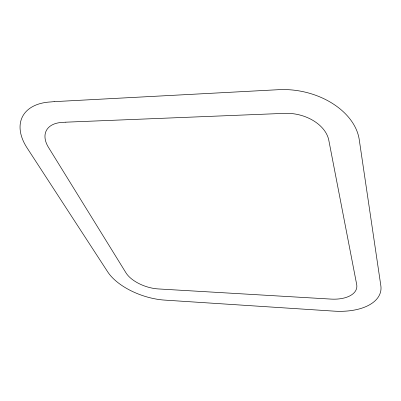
<?xml version="1.0" encoding="UTF-8"?>
<svg xmlns="http://www.w3.org/2000/svg" width="401" height="401" viewBox="0 0 401 401"><rect width="100%" height="100%" fill="white"/><g stroke="black" fill="none" stroke-linecap="round" stroke-linejoin="round"><path stroke-width="0.6" d="M54.13 101.648L50.711 101.944A60.566 36.02 26.7 0 0 27.088 147.929L107.734 271.913A47.819 24.035 19 0 0 164.686 300.108L333.963 311.131A53.659 28.857 10.3 0 0 380.835 285.702L359.221 139.523A67.263 47.138 11.9 0 0 278.745 89.684L54.13 101.648M65.839 122.18L62.481 122.4A33.794 20.07 26.6 0 0 48.486 147.393L125.974 272.835A26.702 13.408 19 0 0 158.25 288.931L330.955 299.091A29.955 16.085 10.3 0 0 356.684 284.479L328.81 140.285A37.519 26.235 11.9 0 0 284.655 113.353L65.839 122.18"/></g></svg>
